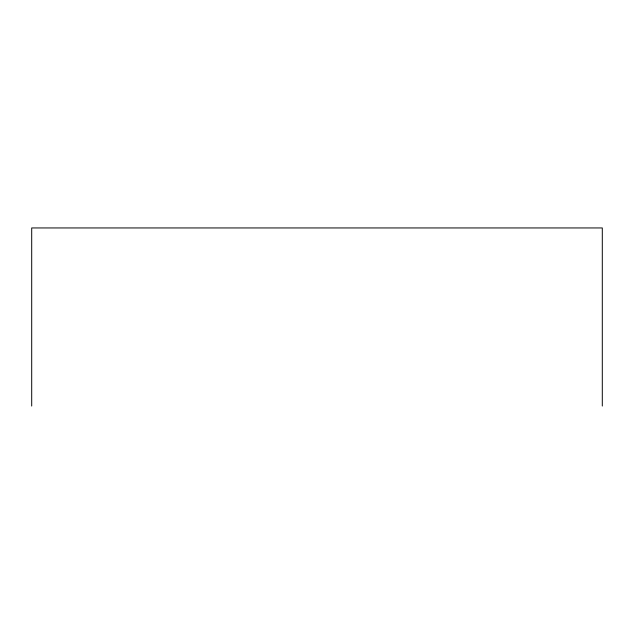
<?xml version="1.0" encoding="UTF-8"?>
<svg xmlns="http://www.w3.org/2000/svg" width="634" height="634" viewBox="0 0 634 634"><rect width="100%" height="100%" fill="white"/><g stroke="black" fill="none" stroke-linecap="round" stroke-linejoin="round"><path stroke-width="0.95" d="M602.3 406.053L602.3 227.947L31.7 227.947L31.7 406.053"/></g></svg>
